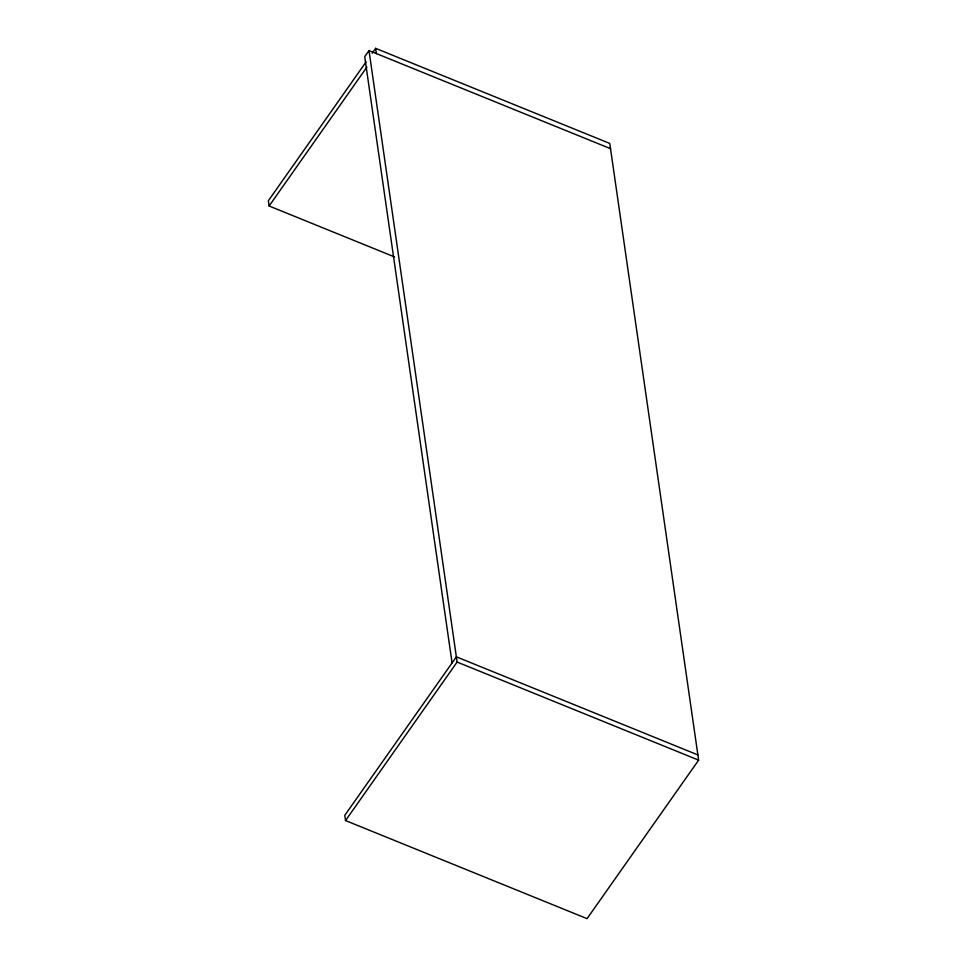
<?xml version="1.0" encoding="UTF-8"?>
<svg xmlns="http://www.w3.org/2000/svg" width="967" height="967" viewBox="0 0 967 967"><rect width="100%" height="100%" fill="white"/><g stroke="black" fill="none" stroke-linecap="round" stroke-linejoin="round"><path stroke-width="1.45" d="M610.528 148.676L368.995 50.586L364.704 56.69L452.072 662.915M366.118 61.864L268.367 200.749L269.116 205.995L394.548 256.932M372.174 53.27L375.643 48.35L609.766 143.43L698.633 760.147L587.066 918.65L345.545 820.56L344.796 815.326L456.364 656.823L697.884 754.913M269.116 205.995L366.88 67.11M345.545 820.56L457.113 662.057L368.995 50.586M457.113 662.057L698.633 760.147M375.643 48.35L376.393 53.596"/></g></svg>
